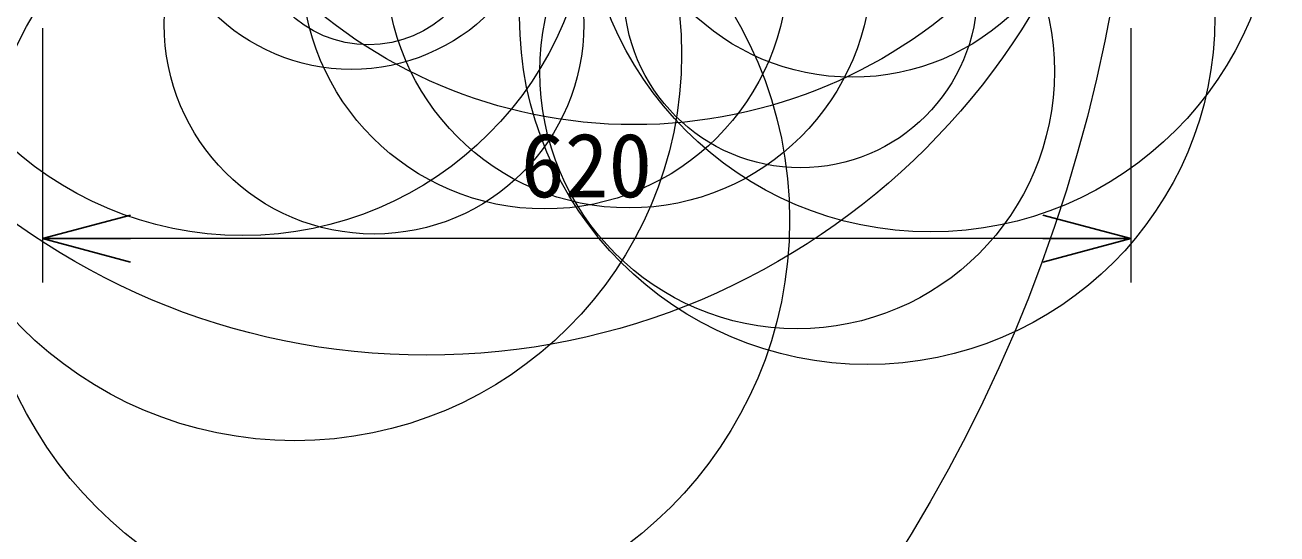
# Model space of a CAD drawing. Units: millimetres, scale not verified. Extents: x -105 to 63, y -56 to 72.
# Drawn here: x -47.63 to -11.96, y 4.64 to 19.14 of the extents above; entities that cross this region are included whole.
import ezdxf
from ezdxf.enums import TextEntityAlignment as Align

# ---------------------------------------------------------------- set-up
doc = ezdxf.new("R2010")
doc.units = ezdxf.units.MM
doc.header["$LTSCALE"] = 0.125
doc.layers.add('0-0_0', color=7, linetype='Continuous')
doc.layers.add('0-4_SUNPO', color=3, linetype='Continuous', lineweight=18)
doc.layers.add('0-5_GAIKEI', color=1, linetype='Continuous', lineweight=18)
doc.styles.add('ＭＳ ゴシック', font='')
doc.styles.get('ＭＳ ゴシック').set_extended_font_data('MS Gothic')

# ---------------------------------------------------------------- blocks, each defined once
blk = doc.blocks.new('_Open30')
at = {"layer": '0-0_0'}
blk.add_line((0, 0), (-1, 0), dxfattribs=at)
blk.add_lwpolyline([(-1, 0.26795), (0, 0), (-1, -0.26795)], dxfattribs=at)
blk = doc.blocks.new('D1')
at = {"layer": '0-4_SUNPO'}
for p, q in [((17.3641, 206.5523), (17.3641, 199.3023)), ((48.3641, 206.5523), (48.3641, 199.3023)), ((45.8641, 200.5523), (19.8641, 200.5523))]:
    blk.add_line(p, q, dxfattribs=at)
at = {"layer": '0-4_SUNPO', "xscale": 2.5, "yscale": 2.5, "rotation": 180}
blk.add_blockref('_Open30', (17.3641, 200.5523), dxfattribs=at)
at = {"layer": '0-4_SUNPO', "xscale": 2.5, "yscale": 2.5}
blk.add_blockref('_Open30', (48.3641, 200.5523), dxfattribs=at)
at = {"layer": '0-4_SUNPO', "color": 7, "style": 'ＭＳ ゴシック'}
blk.add_text('620', height=1.833, dxfattribs=at).set_placement((30.9891, 201.1773), align=Align.BOTTOM_LEFT)

msp = doc.modelspace()

# ---------------------------------------------------------------- linework, layer by layer
at = {"layer": '0-5_GAIKEI'}
for centre, radius in [((-60.2818, 27.6086), 44.3139), ((-36.1908, 29.8507), 20.1188), ((-30.2762, 30.4729), 14.1715), ((-41.422, 23.0585), 9.917), ((-21.8263, 23.1101), 9.8652), ((-24.0581, 24.2644), 6.6135), ((-39.9395, 18.3076), 11.015), ((-23.6321, 19.3702), 9.9057), ((-38.3292, 23.4771), 5.6005), ((-32.8195, 20.8327), 6.9342), ((-30.4195, 20.8436), 6.9164), ((-37.4119, 13.5809), 11.5681), ((-37.6855, 19.1629), 5.9795), ((-37.843, 21.8575), 3.2802), ((-25.6309, 17.8138), 7.3302), ((-25.5341, 20.1061), 5.036)]:
    msp.add_circle(centre, radius, dxfattribs=at)

# ---------------------------------------------------------------- block references
at = {"layer": '0-4_SUNPO'}
msp.add_blockref('D1', (-64.4907, -187.4967), dxfattribs=at)

doc.saveas('drawing.dxf')
